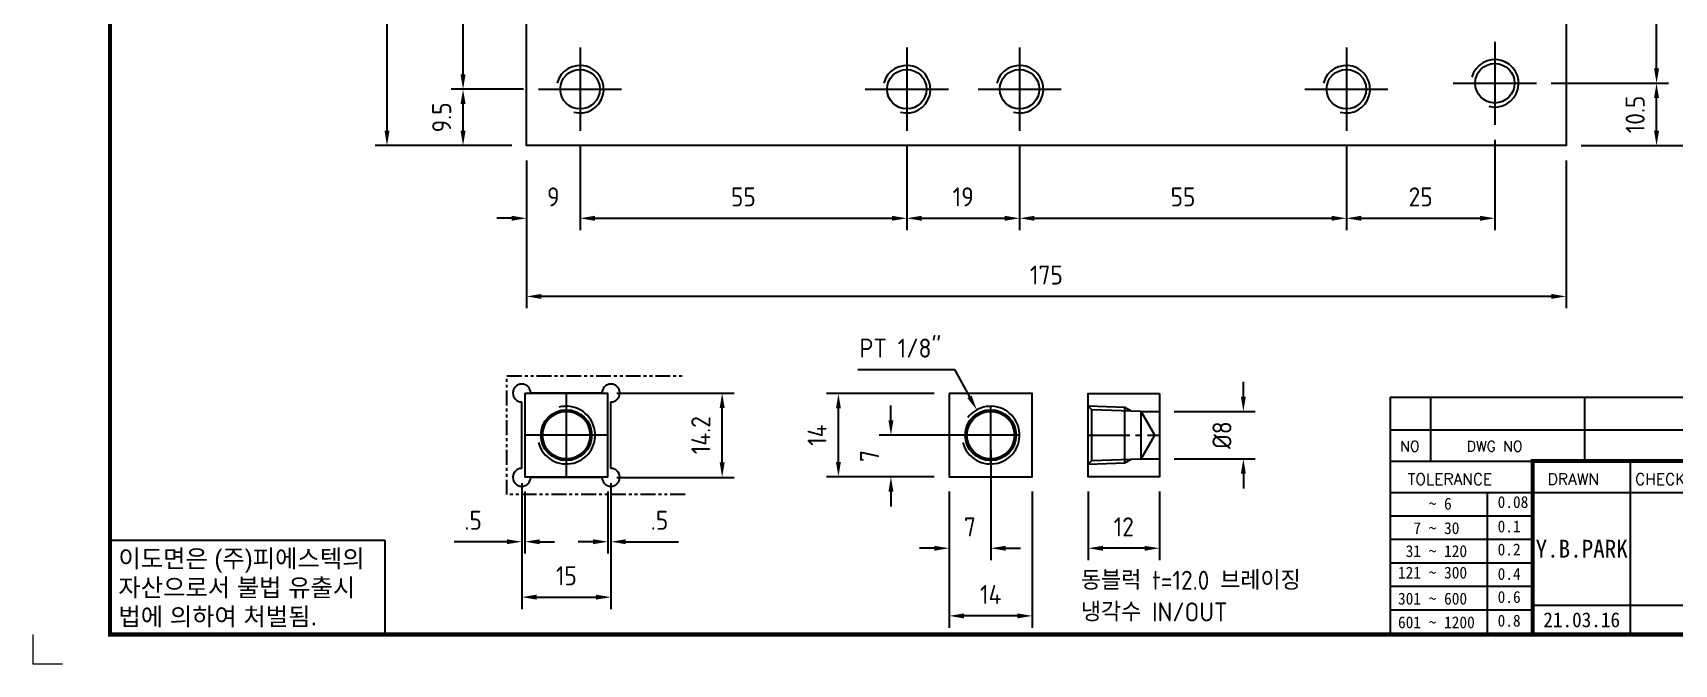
# Model space of a CAD drawing. Header units: millimetres. Extents: x -4251 to 2609, y -1673 to 4048.
# Drawn here: x -3794.2 to -3517.9, y -1277.8 to -1171.4 of the extents above; entities that cross this region are included whole.
import ezdxf
from ezdxf.enums import TextEntityAlignment as Align

# ---------------------------------------------------------------- set-up
doc = ezdxf.new("R2010")
doc.units = ezdxf.units.MM
for name, pattern in [('CENTER', [50.8, 31.75, -6.35, 6.35, -6.35]), ('CENTER1', [10, 7, -1, 1, -1]), ('HIDDENX2', [19.05, 12.7, -6.35]), ('PHANTOMX2', [5, 2.5, -0.5, 0.5, -0.5, 0.5, -0.5])]:
    doc.linetypes.add(name, pattern=pattern)
for name, color, linetype in [('CENTER', 1, 'CENTER'), ('FORMAT-1', 7, 'Continuous'), ('THIN', 3, 'Continuous')]:
    doc.layers.add(name, color=color, linetype=linetype)
doc.styles.add('h1', font='')
doc.styles.add('HAN', font='')
doc.styles.add('RC', font='simplex.shx')
doc.styles.add('RT', font='simplex.shx', dxfattribs={"oblique": 15})
doc.styles.get("Standard").update_dxf_attribs({"font": 'ISOCP.SHX', "bigfont": 'WHGTXT.SHX'})
doc.styles.get('h1').set_extended_font_data('New Gulim')
doc.styles.get('HAN').set_extended_font_data('GulimChe')
doc.dimstyles.new('PS-1', dxfattribs={"dimtxt": 3.2, "dimasz": 2.5, "dimexe": 2, "dimexo": 2.5, "dimgap": 2, "dimtad": 1, "dimtoh": 1, "dimrnd": 0.05, "dimzin": 12, "dimdsep": 46, "dimtxsty": 'Standard', "dimcen": 0, "dimclrt": 2, "dimazin": 3, "dimtfac": 1, "dimtofl": 0, "dimtmove": 0, "dimatfit": 3, "dimfxl": 0, "dimtolj": 1, "dimtzin": 0, "dimarcsym": 0})

# ---------------------------------------------------------------- blocks, each defined once
blk = doc.blocks.new('*D572')
at = {"color": 0, "linetype": 'ByBlock', "lineweight": -2}
for p, q in [((-3702.09, -1190.44), (-3702.09, -1204.67)), ((-3711.09, -1192.94), (-3711.09, -1204.67)), ((-3713.59, -1202.67), (-3716.09, -1202.67)), ((-3699.59, -1202.67), (-3697.09, -1202.67))]:
    blk.add_line(p, q, dxfattribs=at)
at = {"color": 0}
for points in [[(-3713.59, -1202.26), (-3713.59, -1203.09), (-3711.09, -1202.67)], [(-3699.59, -1202.26), (-3699.59, -1203.09), (-3702.09, -1202.67)]]:
    blk.add_solid(points, dxfattribs=at)
at = {"layer": 'DEFPOINTS', "color": 0}
for p in [(-3702.09, -1187.94, 0), (-3711.09, -1190.44, 0), (-3702.09, -1202.67)]:
    blk.add_point(p, dxfattribs=at)
at = {"color": 2, "insert": (-3706.59, -1199.07), "char_height": 3.2, "attachment_point": 5}
blk.add_mtext('\\A1;9', dxfattribs=at)
blk = doc.blocks.new('*D573')
at = {"color": 0, "linetype": 'ByBlock', "lineweight": -2}
for p, q in [((-3702.09, -1190.44), (-3702.09, -1204.67)), ((-3647.09, -1190.44), (-3647.09, -1204.67)), ((-3699.59, -1202.67), (-3649.59, -1202.67))]:
    blk.add_line(p, q, dxfattribs=at)
at = {"color": 0}
for points in [[(-3699.59, -1202.26), (-3699.59, -1203.09), (-3702.09, -1202.67)], [(-3649.59, -1202.26), (-3649.59, -1203.09), (-3647.09, -1202.67)]]:
    blk.add_solid(points, dxfattribs=at)
at = {"layer": 'DEFPOINTS', "color": 0}
for p in [(-3702.09, -1187.94, 0), (-3647.09, -1187.94, 0), (-3647.09, -1202.67)]:
    blk.add_point(p, dxfattribs=at)
at = {"color": 2, "insert": (-3674.59, -1199.07), "char_height": 3.2, "attachment_point": 5}
blk.add_mtext('\\A1;55', dxfattribs=at)
blk = doc.blocks.new('*D563')
at = {"color": 0, "linetype": 'ByBlock', "lineweight": -2}
for p, q in [((-3647.09, -1190.44), (-3647.09, -1204.67)), ((-3628.09, -1190.44), (-3628.09, -1204.67)), ((-3644.59, -1202.67), (-3630.59, -1202.67))]:
    blk.add_line(p, q, dxfattribs=at)
at = {"color": 0}
for points in [[(-3644.59, -1202.26), (-3644.59, -1203.09), (-3647.09, -1202.67)], [(-3630.59, -1202.26), (-3630.59, -1203.09), (-3628.09, -1202.67)]]:
    blk.add_solid(points, dxfattribs=at)
at = {"layer": 'DEFPOINTS', "color": 0}
for p in [(-3647.09, -1187.94, 0), (-3628.09, -1187.94, 0), (-3628.09, -1202.67)]:
    blk.add_point(p, dxfattribs=at)
at = {"color": 2, "insert": (-3637.59, -1199.07), "char_height": 3.2, "attachment_point": 5}
blk.add_mtext('\\A1;19', dxfattribs=at)
blk = doc.blocks.new('*D564')
at = {"color": 0, "linetype": 'ByBlock', "lineweight": -2}
for p, q in [((-3628.09, -1190.44), (-3628.09, -1204.67)), ((-3573.09, -1190.44), (-3573.09, -1204.67)), ((-3625.59, -1202.67), (-3575.59, -1202.67))]:
    blk.add_line(p, q, dxfattribs=at)
at = {"color": 0}
for points in [[(-3625.59, -1202.26), (-3625.59, -1203.09), (-3628.09, -1202.67)], [(-3575.59, -1202.26), (-3575.59, -1203.09), (-3573.09, -1202.67)]]:
    blk.add_solid(points, dxfattribs=at)
at = {"layer": 'DEFPOINTS', "color": 0}
for p in [(-3628.09, -1187.94, 0), (-3573.09, -1187.94, 0), (-3573.09, -1202.67)]:
    blk.add_point(p, dxfattribs=at)
at = {"color": 2, "insert": (-3600.59, -1199.07), "char_height": 3.2, "attachment_point": 5}
blk.add_mtext('\\A1;55', dxfattribs=at)
blk = doc.blocks.new('*D565')
at = {"color": 0, "linetype": 'ByBlock', "lineweight": -2}
for p, q in [((-3573.09, -1190.44), (-3573.09, -1204.67)), ((-3548.09, -1189.44), (-3548.09, -1204.67)), ((-3570.59, -1202.67), (-3550.59, -1202.67))]:
    blk.add_line(p, q, dxfattribs=at)
at = {"color": 0}
for points in [[(-3570.59, -1202.26), (-3570.59, -1203.09), (-3573.09, -1202.67)], [(-3550.59, -1202.26), (-3550.59, -1203.09), (-3548.09, -1202.67)]]:
    blk.add_solid(points, dxfattribs=at)
at = {"layer": 'DEFPOINTS', "color": 0}
for p in [(-3573.09, -1187.94, 0), (-3548.09, -1186.94, 0), (-3548.09, -1202.67)]:
    blk.add_point(p, dxfattribs=at)
at = {"color": 2, "insert": (-3560.59, -1199.07), "char_height": 3.2, "attachment_point": 5}
blk.add_mtext('\\A1;25', dxfattribs=at)
blk = doc.blocks.new('*D566')
at = {"color": 0, "linetype": 'ByBlock', "lineweight": -2}
for p, q in [((-3711.59, -1180.94), (-3723.78, -1180.94)), ((-3721.78, -1187.94), (-3721.78, -1183.44)), ((-3713.59, -1190.44), (-3723.78, -1190.44))]:
    blk.add_line(p, q, dxfattribs=at)
at = {"color": 0}
for points in [[(-3722.2, -1183.44), (-3721.36, -1183.44), (-3721.78, -1180.94)], [(-3722.2, -1187.94), (-3721.36, -1187.94), (-3721.78, -1190.44)]]:
    blk.add_solid(points, dxfattribs=at)
at = {"layer": 'DEFPOINTS', "color": 0}
for p in [(-3721.78, -1180.94), (-3709.09, -1180.94, 0), (-3711.09, -1190.44, 0)]:
    blk.add_point(p, dxfattribs=at)
at = {"color": 2, "insert": (-3725.38, -1185.69), "char_height": 3.2, "attachment_point": 5, "rotation": 90}
blk.add_mtext('\\A1;9.5', dxfattribs=at)
blk = doc.blocks.new('*D567')
at = {"color": 0, "linetype": 'ByBlock', "lineweight": -2}
for p, q in [((-3711.59, -1138.94), (-3723.78, -1138.94)), ((-3721.78, -1178.44), (-3721.78, -1141.44)), ((-3711.59, -1180.94), (-3723.78, -1180.94))]:
    blk.add_line(p, q, dxfattribs=at)
at = {"color": 0}
for points in [[(-3722.2, -1141.44), (-3721.36, -1141.44), (-3721.78, -1138.94)], [(-3722.2, -1178.44), (-3721.36, -1178.44), (-3721.78, -1180.94)]]:
    blk.add_solid(points, dxfattribs=at)
at = {"layer": 'DEFPOINTS', "color": 0}
for p in [(-3721.78, -1138.94), (-3709.09, -1138.94, 0), (-3709.09, -1180.94, 0)]:
    blk.add_point(p, dxfattribs=at)
at = {"color": 2, "insert": (-3725.38, -1159.94), "char_height": 3.2, "attachment_point": 5, "rotation": 90}
blk.add_mtext('\\A1;42', dxfattribs=at)
blk = doc.blocks.new('*D570')
at = {"color": 0, "linetype": 'ByBlock', "lineweight": -2}
for p, q in [((-3711.09, -1192.94), (-3711.09, -1217.83)), ((-3536.09, -1192.94), (-3536.09, -1217.83)), ((-3538.59, -1215.83), (-3708.59, -1215.83))]:
    blk.add_line(p, q, dxfattribs=at)
at = {"color": 0}
for points in [[(-3708.59, -1215.42), (-3708.59, -1216.25), (-3711.09, -1215.83)], [(-3538.59, -1215.42), (-3538.59, -1216.25), (-3536.09, -1215.83)]]:
    blk.add_solid(points, dxfattribs=at)
at = {"layer": 'DEFPOINTS', "color": 0}
for p in [(-3711.09, -1190.44, 0), (-3536.09, -1190.44, 0), (-3711.09, -1215.83)]:
    blk.add_point(p, dxfattribs=at)
at = {"color": 2, "insert": (-3623.59, -1212.23), "char_height": 3.2, "attachment_point": 5}
blk.add_mtext('\\A1;175', dxfattribs=at)
blk = doc.blocks.new('*D571')
at = {"color": 0, "linetype": 'ByBlock', "lineweight": -2}
for p, q in [((-3713.59, -1069.44), (-3736.58, -1069.44)), ((-3734.58, -1187.94), (-3734.58, -1071.94)), ((-3713.59, -1190.44), (-3736.58, -1190.44))]:
    blk.add_line(p, q, dxfattribs=at)
at = {"color": 0}
for points in [[(-3735, -1071.94), (-3734.16, -1071.94), (-3734.58, -1069.44)], [(-3735, -1187.94), (-3734.16, -1187.94), (-3734.58, -1190.44)]]:
    blk.add_solid(points, dxfattribs=at)
at = {"layer": 'DEFPOINTS', "color": 0}
for p in [(-3734.58, -1069.44), (-3711.09, -1069.44, 0), (-3711.09, -1190.44, 0)]:
    blk.add_point(p, dxfattribs=at)
at = {"color": 2, "insert": (-3738.18, -1129.94), "char_height": 3.2, "attachment_point": 5, "rotation": 90}
blk.add_mtext('\\A1;121', dxfattribs=at)
blk = doc.blocks.new('*D575')
at = {"color": 0, "linetype": 'ByBlock', "lineweight": -2}
for p, q in [((-3538.59, -1179.94), (-3518.88, -1179.94)), ((-3520.88, -1187.94), (-3520.88, -1182.44)), ((-3533.59, -1190.44), (-3518.88, -1190.44))]:
    blk.add_line(p, q, dxfattribs=at)
at = {"color": 0}
for points in [[(-3521.3, -1182.44), (-3520.46, -1182.44), (-3520.88, -1179.94)], [(-3521.3, -1187.94), (-3520.46, -1187.94), (-3520.88, -1190.44)]]:
    blk.add_solid(points, dxfattribs=at)
at = {"layer": 'DEFPOINTS', "color": 0}
for p in [(-3541.09, -1179.94, 0), (-3520.88, -1179.94), (-3536.09, -1190.44, 0)]:
    blk.add_point(p, dxfattribs=at)
at = {"color": 2, "insert": (-3524.48, -1185.19), "char_height": 3.2, "attachment_point": 5, "rotation": 90}
blk.add_mtext('\\A1;10.5', dxfattribs=at)
blk = doc.blocks.new('*D576')
at = {"color": 0, "linetype": 'ByBlock', "lineweight": -2}
for p, q in [((-3538.59, -1129.94), (-3518.88, -1129.94)), ((-3520.88, -1177.44), (-3520.88, -1132.44)), ((-3538.59, -1179.94), (-3518.88, -1179.94))]:
    blk.add_line(p, q, dxfattribs=at)
at = {"color": 0}
for points in [[(-3521.3, -1132.44), (-3520.46, -1132.44), (-3520.88, -1129.94)], [(-3521.3, -1177.44), (-3520.46, -1177.44), (-3520.88, -1179.94)]]:
    blk.add_solid(points, dxfattribs=at)
at = {"layer": 'DEFPOINTS', "color": 0}
for p in [(-3541.09, -1129.94, 0), (-3520.88, -1129.94), (-3541.09, -1179.94, 0)]:
    blk.add_point(p, dxfattribs=at)
at = {"color": 2, "insert": (-3524.48, -1154.94), "char_height": 3.2, "attachment_point": 5, "rotation": 90}
blk.add_mtext('\\A1;50', dxfattribs=at)
blk = doc.blocks.new('*D578')
at = {"color": 0, "linetype": 'ByBlock', "lineweight": -2}
for p, q in [((-3533.59, -1159.94), (-3505.68, -1159.94)), ((-3507.68, -1187.94), (-3507.68, -1162.44)), ((-3533.59, -1190.44), (-3505.68, -1190.44))]:
    blk.add_line(p, q, dxfattribs=at)
at = {"color": 0}
for points in [[(-3508.1, -1162.44), (-3507.27, -1162.44), (-3507.68, -1159.94)], [(-3508.1, -1187.94), (-3507.27, -1187.94), (-3507.68, -1190.44)]]:
    blk.add_solid(points, dxfattribs=at)
at = {"layer": 'DEFPOINTS', "color": 0}
for p in [(-3536.09, -1159.94, 0), (-3507.68, -1159.94), (-3536.09, -1190.44, 0)]:
    blk.add_point(p, dxfattribs=at)
at = {"color": 2, "insert": (-3511.28, -1175.19), "char_height": 3.2, "attachment_point": 5, "rotation": 90}
blk.add_mtext('\\A1;30.5', dxfattribs=at)
blk = doc.blocks.new('A$C421973F8')
at = {"color": 1}
blk.add_lwpolyline([(-7, 7), (-7, -7), (7, -7), (7, 7)], close=True, dxfattribs=at)
blk.add_circle((0, 0), 4.28)
blk.add_circle((0, 0), 4, dxfattribs=at)
at = {"layer": 'CENTER'}
for p, q in [((0, -4.86), (0, 4.86)), ((4.86, 0), (-4.86, 0))]:
    blk.add_line(p, q, dxfattribs=at)
at = {"layer": 'THIN'}
blk.add_arc((0, 0), 4.86, 195, 105, dxfattribs=at)
blk = doc.blocks.new('*D587')
at = {"color": 0, "linetype": 'ByBlock', "lineweight": -2}
for p, q in [((-3632.96, -1241.7), (-3632.96, -1260.24)), ((-3639.96, -1248.7), (-3639.96, -1260.24)), ((-3642.46, -1258.24), (-3644.96, -1258.24)), ((-3630.46, -1258.24), (-3627.96, -1258.24))]:
    blk.add_line(p, q, dxfattribs=at)
at = {"color": 0}
for points in [[(-3642.46, -1257.83), (-3642.46, -1258.66), (-3639.96, -1258.24)], [(-3630.46, -1257.83), (-3630.46, -1258.66), (-3632.96, -1258.24)]]:
    blk.add_solid(points, dxfattribs=at)
at = {"layer": 'DEFPOINTS', "color": 0}
for p in [(-3632.96, -1239.2, 0), (-3639.96, -1246.2, 0), (-3632.96, -1258.24)]:
    blk.add_point(p, dxfattribs=at)
at = {"color": 2, "insert": (-3636.46, -1254.64), "char_height": 3.2, "attachment_point": 5}
blk.add_mtext('\\A1;7', dxfattribs=at)
blk = doc.blocks.new('*D588')
at = {"color": 0, "linetype": 'ByBlock', "lineweight": -2}
for p, q in [((-3639.96, -1248.7), (-3639.96, -1271.63)), ((-3625.96, -1248.7), (-3625.96, -1271.63)), ((-3628.46, -1269.63), (-3637.46, -1269.63))]:
    blk.add_line(p, q, dxfattribs=at)
at = {"color": 0}
for points in [[(-3637.46, -1269.22), (-3637.46, -1270.05), (-3639.96, -1269.63)], [(-3628.46, -1269.22), (-3628.46, -1270.05), (-3625.96, -1269.63)]]:
    blk.add_solid(points, dxfattribs=at)
at = {"layer": 'DEFPOINTS', "color": 0}
for p in [(-3639.96, -1246.2, 0), (-3625.96, -1246.2, 0), (-3639.96, -1269.63)]:
    blk.add_point(p, dxfattribs=at)
at = {"color": 2, "insert": (-3632.96, -1266.03), "char_height": 3.2, "attachment_point": 5}
blk.add_mtext('\\A1;14', dxfattribs=at)
blk = doc.blocks.new('*D586')
at = {"color": 0, "linetype": 'ByBlock', "lineweight": -2}
for p, q in [((-3649.76, -1236.7), (-3649.76, -1234.2)), ((-3635.46, -1239.2), (-3651.76, -1239.2)), ((-3642.46, -1246.2), (-3651.76, -1246.2)), ((-3649.76, -1248.7), (-3649.76, -1251.2))]:
    blk.add_line(p, q, dxfattribs=at)
at = {"color": 0}
for points in [[(-3650.17, -1236.7), (-3649.34, -1236.7), (-3649.76, -1239.2)], [(-3650.17, -1248.7), (-3649.34, -1248.7), (-3649.76, -1246.2)]]:
    blk.add_solid(points, dxfattribs=at)
at = {"layer": 'DEFPOINTS', "color": 0}
for p in [(-3649.76, -1239.2), (-3632.96, -1239.2, 0), (-3639.96, -1246.2, 0)]:
    blk.add_point(p, dxfattribs=at)
at = {"color": 2, "insert": (-3653.36, -1242.7), "char_height": 3.2, "attachment_point": 5, "rotation": 90}
blk.add_mtext('\\A1;7', dxfattribs=at)
blk = doc.blocks.new('*D589')
at = {"color": 0, "linetype": 'ByBlock', "lineweight": -2}
for p, q in [((-3642.46, -1232.2), (-3660.59, -1232.2)), ((-3658.59, -1243.7), (-3658.59, -1234.7)), ((-3642.46, -1246.2), (-3660.59, -1246.2))]:
    blk.add_line(p, q, dxfattribs=at)
at = {"color": 0}
for points in [[(-3659.01, -1234.7), (-3658.18, -1234.7), (-3658.59, -1232.2)], [(-3659.01, -1243.7), (-3658.18, -1243.7), (-3658.59, -1246.2)]]:
    blk.add_solid(points, dxfattribs=at)
at = {"layer": 'DEFPOINTS', "color": 0}
for p in [(-3658.59, -1232.2), (-3639.96, -1232.2, 0), (-3639.96, -1246.2, 0)]:
    blk.add_point(p, dxfattribs=at)
at = {"color": 2, "insert": (-3662.19, -1239.2), "char_height": 3.2, "attachment_point": 5, "rotation": 90}
blk.add_mtext('\\A1;14', dxfattribs=at)
blk = doc.blocks.new('*D590')
at = {"color": 0, "linetype": 'ByBlock', "lineweight": -2}
for p, q in [((-3655.3, -1228.14), (-3639.07, -1228.14)), ((-3639.07, -1228.14), (-3636.52, -1232.75))]:
    blk.add_line(p, q, dxfattribs=at)
blk.add_arc((-3632.96, -1239.2), 4.86, 105, 142.4959, dxfattribs=at)
at = {"color": 0}
blk.add_solid([(-3636.16, -1232.55), (-3636.89, -1232.95), (-3635.31, -1234.94)], dxfattribs=at)
at = {"layer": 'DEFPOINTS', "color": 0}
for p in [(-3635.31, -1234.94, 0), (-3630.61, -1243.45, 0)]:
    blk.add_point(p, dxfattribs=at)
at = {"color": 2, "insert": (-3648.18, -1224.54), "char_height": 3.2, "attachment_point": 5}
blk.add_mtext('\\A1;PT {\\H1x;1/8}"', dxfattribs=at)
blk = doc.blocks.new('*D591')
at = {"color": 0, "linetype": 'ByBlock', "lineweight": -2}
for p, q in [((-3590.43, -1232.69), (-3590.43, -1230.19)), ((-3602.06, -1235.19), (-3588.43, -1235.19)), ((-3602.06, -1243.19), (-3588.43, -1243.19)), ((-3590.43, -1245.69), (-3590.43, -1248.19))]:
    blk.add_line(p, q, dxfattribs=at)
at = {"color": 0}
for points in [[(-3590.85, -1232.69), (-3590.01, -1232.69), (-3590.43, -1235.19)], [(-3590.85, -1245.69), (-3590.01, -1245.69), (-3590.43, -1243.19)]]:
    blk.add_solid(points, dxfattribs=at)
at = {"layer": 'DEFPOINTS', "color": 0}
for p in [(-3604.56, -1235.19, 0), (-3590.43, -1235.19), (-3604.56, -1243.19, 0)]:
    blk.add_point(p, dxfattribs=at)
at = {"color": 2, "insert": (-3594.03, -1239.19), "char_height": 3.2, "attachment_point": 5, "rotation": 90}
blk.add_mtext('\\A1;%%C8', dxfattribs=at)
blk = doc.blocks.new('*D592')
at = {"color": 0, "linetype": 'ByBlock', "lineweight": -2}
for p, q in [((-3616.56, -1248.69), (-3616.56, -1260.24)), ((-3604.56, -1248.69), (-3604.56, -1260.24)), ((-3607.06, -1258.24), (-3614.06, -1258.24))]:
    blk.add_line(p, q, dxfattribs=at)
at = {"color": 0}
for points in [[(-3614.06, -1257.83), (-3614.06, -1258.66), (-3616.56, -1258.24)], [(-3607.06, -1257.83), (-3607.06, -1258.66), (-3604.56, -1258.24)]]:
    blk.add_solid(points, dxfattribs=at)
at = {"layer": 'DEFPOINTS', "color": 0}
for p in [(-3616.56, -1246.19, 0), (-3604.56, -1246.19, 0), (-3616.56, -1258.24)]:
    blk.add_point(p, dxfattribs=at)
at = {"color": 2, "insert": (-3610.56, -1254.64), "char_height": 3.2, "attachment_point": 5}
blk.add_mtext('\\A1;12', dxfattribs=at)
blk = doc.blocks.new('*D593')
at = {"color": 0, "linetype": 'ByBlock', "lineweight": -2}
for p, q in [((-3711.89, -1247.3), (-3711.89, -1268.48)), ((-3696.89, -1247.3), (-3696.89, -1268.48)), ((-3709.39, -1266.48), (-3699.39, -1266.48))]:
    blk.add_line(p, q, dxfattribs=at)
at = {"color": 0}
for points in [[(-3709.39, -1266.06), (-3709.39, -1266.89), (-3711.89, -1266.48)], [(-3699.39, -1266.06), (-3699.39, -1266.89), (-3696.89, -1266.48)]]:
    blk.add_solid(points, dxfattribs=at)
at = {"layer": 'DEFPOINTS', "color": 0}
for p in [(-3711.89, -1244.8, 0), (-3696.89, -1244.8, 0), (-3696.89, -1266.48)]:
    blk.add_point(p, dxfattribs=at)
at = {"color": 2, "insert": (-3704.39, -1262.88), "char_height": 3.2, "attachment_point": 5}
blk.add_mtext('\\A1;15', dxfattribs=at)
blk = doc.blocks.new('*D594')
at = {"color": 0, "linetype": 'ByBlock', "lineweight": -2}
for p, q in [((-3695.89, -1232.1), (-3676.16, -1232.1)), ((-3678.16, -1243.8), (-3678.16, -1234.6)), ((-3695.89, -1246.3), (-3676.16, -1246.3))]:
    blk.add_line(p, q, dxfattribs=at)
at = {"color": 0}
for points in [[(-3678.58, -1234.6), (-3677.75, -1234.6), (-3678.16, -1232.1)], [(-3678.58, -1243.8), (-3677.75, -1243.8), (-3678.16, -1246.3)]]:
    blk.add_solid(points, dxfattribs=at)
at = {"layer": 'DEFPOINTS', "color": 0}
for p in [(-3698.39, -1232.1, 0), (-3678.16, -1232.1), (-3698.39, -1246.3, 0)]:
    blk.add_point(p, dxfattribs=at)
at = {"color": 2, "insert": (-3681.76, -1239.2), "char_height": 3.2, "attachment_point": 5, "rotation": 90}
blk.add_mtext('\\A1;14.2', dxfattribs=at)
blk = doc.blocks.new('*D595')
at = {"color": 0, "linetype": 'ByBlock', "lineweight": -2}
for p, q in [((-3697.39, -1248.7), (-3697.39, -1259.14)), ((-3696.89, -1247.3), (-3696.89, -1259.14)), ((-3699.89, -1257.14), (-3702.39, -1257.14)), ((-3694.39, -1257.14), (-3685.52, -1257.14))]:
    blk.add_line(p, q, dxfattribs=at)
at = {"color": 0}
for points in [[(-3699.89, -1256.73), (-3699.89, -1257.56), (-3697.39, -1257.14)], [(-3694.39, -1256.73), (-3694.39, -1257.56), (-3696.89, -1257.14)]]:
    blk.add_solid(points, dxfattribs=at)
at = {"layer": 'DEFPOINTS', "color": 0}
for p in [(-3696.89, -1244.8, 0), (-3697.39, -1246.2, 0), (-3696.89, -1257.14)]:
    blk.add_point(p, dxfattribs=at)
at = {"color": 2, "insert": (-3688.71, -1253.54), "char_height": 3.2, "attachment_point": 5}
blk.add_mtext('\\A1;.5', dxfattribs=at)
blk = doc.blocks.new('*D596')
at = {"color": 0, "linetype": 'ByBlock', "lineweight": -2}
for p, q in [((-3711.89, -1247.3), (-3711.89, -1259.14)), ((-3711.39, -1248.7), (-3711.39, -1259.14)), ((-3714.39, -1257.14), (-3723.27, -1257.14)), ((-3708.89, -1257.14), (-3706.39, -1257.14))]:
    blk.add_line(p, q, dxfattribs=at)
at = {"color": 0}
for points in [[(-3714.39, -1256.73), (-3714.39, -1257.56), (-3711.89, -1257.14)], [(-3708.89, -1256.73), (-3708.89, -1257.56), (-3711.39, -1257.14)]]:
    blk.add_solid(points, dxfattribs=at)
at = {"layer": 'DEFPOINTS', "color": 0}
for p in [(-3711.89, -1244.8, 0), (-3711.39, -1246.2, 0), (-3711.39, -1257.14)]:
    blk.add_point(p, dxfattribs=at)
at = {"color": 2, "insert": (-3720.08, -1253.54), "char_height": 3.2, "attachment_point": 5}
blk.add_mtext('\\A1;.5', dxfattribs=at)
blk = doc.blocks.new('no3')
at = {"color": 180}
for p, q in [((0, 5.5), (0, 0)), ((0, 5.5), (186, 5.5)), ((6.79, 5.5), (6.79, 0)), ((32.74, 0.11), (32.74, 5.5)), ((98.4, 5.5), (98.4, 0)), ((127.61, 5.5), (127.61, 0)), ((134.43, 5.5), (134.43, 0)), ((155.98, 5.5), (155.98, 0))]:
    blk.add_line(p, q, dxfattribs=at)
at = {"color": 2, "style": 'RT', "oblique": 15}
blk.add_attdef('NO', text='', height=1.74, dxfattribs=at).set_placement((3.38, 2.51), align=Align.MIDDLE_CENTER)
at = {"color": 2, "style": 'HAN'}
for tag, p in [('PART-NO', (19.76, 2.75)), ('MATERIAL', (111.38, 2.75)), ("Q'TY", (131.02, 2.75)), ('COLOR/FINISH', (145.2, 2.75)), ('REMARK', (170.76, 2.75))]:
    blk.add_attdef(tag, text='', height=2.9, dxfattribs=at).set_placement(p, align=Align.MIDDLE_CENTER)
blk.add_attdef('DESCRIPTION', text='', height=2.9, dxfattribs=at).set_placement((34.51, 2.75), align=Align.MIDDLE_LEFT)
blk = doc.blocks.new('t3')
for p, q in [((0, 15.88), (46.25, 15.88)), ((0, 15.88), (0, 0)), ((46.25, 15.88), (46.25, 0)), ((0, 0), (46.25, 0))]:
    blk.add_line(p, q)
at = {"color": 1, "style": 'h1'}
for s, p in [('이도면은 (주)피에스텍의', (1.4, 11.29)), ('자산으로서 불법 유출시', (1.4, 6.41)), ('법에 의하여 처벌됨.', (1.4, 1.52))]:
    blk.add_text(s, height=3, dxfattribs=at).set_placement(p)
blk = doc.blocks.new('format-3')
at = {"color": 180}
for p, q in [((228.5, 39.49), (228.5, 5)), ((228.5, 39.49), (414.5, 39.49)), ((235.29, 39.49), (235.29, 34.21)), ((261.24, 34.21), (261.24, 39.49)), ((228.5, 34.21), (252.48, 34.21)), ((268.96, 5), (268.96, 34.21)), ((228.5, 28.93), (252.48, 28.93)), ((244.89, 5.23), (244.89, 28.93)), ((252.48, 28.93), (414.5, 28.93)), ((228.5, 24.98), (252.48, 24.98)), ((228.5, 21.03), (252.48, 21.03)), ((228.5, 17.08), (252.48, 17.08)), ((228.5, 13.13), (252.48, 13.13)), ((228.5, 9.18), (252.48, 9.18)), ((252.48, 9.95), (301.94, 9.95))]:
    blk.add_line(p, q, dxfattribs=at)
at = {"color": 3, "lineweight": 9}
for p in [(0, 5), (5, 0)]:
    blk.add_line(p, (0, 0), dxfattribs=at)
at = {"const_width": 0.7}
blk.add_lwpolyline([(252.48, 5), (252.48, 34.21), (414.5, 34.21)], dxfattribs=at)
at = {"layer": 'FORMAT-1', "const_width": 0.7}
blk.add_lwpolyline([(13, 5), (13, 286.3), (414.5, 286.3), (414.5, 5)], close=True, dxfattribs=at)
blk.add_blockref('t3', (13, 5))
at = {"color": 2}
for s, height, style, p in [('NO', 1.742, 'RC', (230.16, 35.83)), ('DWG NO', 1.742, 'RC', (241.36, 35.83)), (' TOLERANCE', 1.9, 'RC', (230.11, 30.22)), ('DRAWN', 1.9, 'RC', (255, 30.22)), ('CHECKED', 1.9, 'RC', (269.71, 30.22)), ('    ~ 6', 2, 'HAN', (229.8, 26.03)), ('0.08', 2, 'HAN', (246.57, 26.31)), ('  7 ~ 30', 2, 'HAN', (229.8, 21.91)), ('0.1', 2, 'HAN', (246.57, 22.2)), (' 31 ~ 120', 2, 'HAN', (229.8, 18.04)), ('0.2', 2, 'HAN', (246.57, 18.32)), ('121 ~ 300', 2, 'HAN', (229.8, 14.42)), ('0.4', 2, 'HAN', (246.57, 14.2)), ('301 ~ 600', 2, 'HAN', (229.8, 10.04)), ('0.6', 2, 'HAN', (246.57, 10.32)), ('0.8', 2, 'HAN', (246.57, 6.33)), ('601 ~ 1200', 2, 'HAN', (229.8, 6.05))]:
    blk.add_text(s, height=height, dxfattribs=dict(at, style=style)).set_placement(p)
at = {"style": 'HAN'}
for tag, height, p in [('MODEL-NAME', 3, (386.1, 31.53)), ('SCALE', 2.7, (320.81, 26.29)), ('PART-NAME', 3, (386.1, 26.29)), ('DWG-NO', 3, (386.1, 21.01)), ('DRA-BY', 3, (260.72, 19.44)), ('CH-BY', 3, (277.21, 19.44)), ('APP-BY', 3, (293.7, 19.44)), ('관련업체', 3, (333.52, 9.26)), ('DRA-DATE', 2.5, (260.72, 7.47)), ('CH-DATE', 2.5, (277.21, 7.47)), ('APP-DATE', 2.5, (293.7, 7.47))]:
    blk.add_attdef(tag, text='', height=height, dxfattribs=at).set_placement(p, align=Align.MIDDLE_CENTER)

msp = doc.modelspace()

# ---------------------------------------------------------------- linework, layer by layer
at = {"color": 6}
for p, q in [((-3710.3945, -1232.0957, 0), (-3698.3945, -1232.0957, 0)), ((-3711.8945, -1244.7957, 0), (-3711.8945, -1233.5957, 0))]:
    msp.add_line(p, q, dxfattribs=at)
at = {"color": 2, "linetype": 'HIDDENX2'}
for p, q in [((-3610.3637, -1243.8651, 0), (-3610.3637, -1234.5246, 0)), ((-3607.6424, -1243.1992, 0), (-3607.6424, -1235.1906, 0)), ((-3607.64, -1235.1949, 0), (-3604.5637, -1235.1949, 0)), ((-3607.64, -1243.1949, 0), (-3604.5637, -1243.1949, 0))]:
    msp.add_line(p, q, dxfattribs=at)
at = {"color": 1, "linetype": 'CENTER1'}
msp.add_line((-3616.5637, -1239.1949, 0), (-3604.5637, -1239.1949, 0), dxfattribs=at)
at = {"color": 6, "elevation": 0}
msp.add_lwpolyline([(-3711.0925, -1069.4422), (-3536.0925, -1069.4422), (-3536.0925, -1190.4422), (-3711.0925, -1190.4422)], close=True, dxfattribs=at)
at = {"color": 1, "linetype": 'PHANTOMX2', "elevation": 0}
msp.add_lwpolyline([(-3684.3945, -1249.1965), (-3714.3945, -1249.1965), (-3714.3945, -1229.1965), (-3684.3945, -1229.1965)], dxfattribs=at)
at = {"color": 1, "elevation": 0}
msp.add_lwpolyline([(-3604.5637, -1232.1949), (-3604.5637, -1246.1949), (-3616.5637, -1246.1949), (-3616.5637, -1232.1949)], close=True, dxfattribs=at)
at = {"color": 6, "elevation": 0}
msp.add_lwpolyline([(-3696.8945, -1244.7957), (-3696.8945, -1233.5957)], dxfattribs=at)
at = {"color": 2, "linetype": 'HIDDENX2', "elevation": 0}
for points in [[(-3609.3001, -1235.1388), (-3610.3637, -1234.5246), (-3616.5637, -1234.3309)], [(-3616.5637, -1244.0589), (-3615.9642, -1243.4593), (-3615.9642, -1234.9305), (-3616.5637, -1234.3309)], [(-3615.9642, -1243.4593), (-3607.6424, -1243.1992), (-3605.3306, -1239.1949), (-3607.6424, -1235.1906), (-3615.9642, -1234.9305)], [(-3616.5637, -1244.0589), (-3610.3637, -1243.8651), (-3609.3001, -1243.251)]]:
    msp.add_lwpolyline(points, dxfattribs=at)
at = {"color": 6, "elevation": 0}
msp.add_lwpolyline([(-3711.8945, -1244.7957, 2.41421356), (-3710.3945, -1246.2957), (-3698.3945, -1246.2957, 2.41421356), (-3696.8945, -1244.7957)], format="xyb", dxfattribs=at)
at = {"ltscale": 10}
for centre in [(-3548.0925, -1179.9422, 0), (-3702.0925, -1180.9422, 0), (-3647.0925, -1180.9422, 0), (-3628.0925, -1180.9422, 0), (-3573.0925, -1180.9422, 0)]:
    msp.add_circle(centre, 3.3234, dxfattribs=at)
at = {"color": 6}
msp.add_circle((-3704.3945, -1239.1957, 0), 4, dxfattribs=at)
for centre, start, end in [((-3711.8945, -1232.0957, 0), 0, 270), ((-3696.8945, -1232.0957, 0), 270, 180)]:
    msp.add_arc(centre, 1.5, start, end, dxfattribs=at)
at = {"layer": 'CENTER', "ltscale": 10}
for p, q in [((-3702.0925, -1173.9422, 0), (-3702.0925, -1187.9422, 0)), ((-3647.0925, -1173.9422, 0), (-3647.0925, -1187.9422, 0)), ((-3628.0925, -1173.9422, 0), (-3628.0925, -1187.9422, 0)), ((-3573.0925, -1173.9422, 0), (-3573.0925, -1187.9422, 0)), ((-3548.0925, -1172.9422, 0), (-3548.0925, -1186.9422, 0)), ((-3709.0925, -1180.9422, 0), (-3695.0925, -1180.9422, 0)), ((-3654.0925, -1180.9422, 0), (-3640.0925, -1180.9422, 0)), ((-3635.0925, -1180.9422, 0), (-3621.0925, -1180.9422, 0)), ((-3580.0925, -1180.9422, 0), (-3566.0925, -1180.9422, 0)), ((-3555.0925, -1179.9422, 0), (-3541.0925, -1179.9422, 0))]:
    msp.add_line(p, q, dxfattribs=at)
at = {"layer": 'CENTER', "color": 1}
for p, q in [((-3704.3945, -1246.2957, 0), (-3704.3945, -1232.0957, 0)), ((-3697.2936, -1239.1965, 0), (-3711.4936, -1239.1965, 0))]:
    msp.add_line(p, q, dxfattribs=at)
at = {"layer": 'THIN', "ltscale": 10}
for centre in [(-3702.0925, -1180.9422, 0), (-3647.0925, -1180.9422, 0), (-3628.0925, -1180.9422, 0), (-3573.0925, -1180.9422, 0), (-3548.0925, -1179.9422, 0)]:
    msp.add_arc(centre, 4, 255, 165, dxfattribs=at)

# ---------------------------------------------------------------- block references
ref = msp.add_blockref('format-3', (-3794.2005, -1277.7657, 0))
ref.add_attrib('DRA-DATE', '21.03.16', dxfattribs={"height": 2.5, "style": 'HAN'}).set_placement((-3533.4805, -1270.2907, 0), align=Align.MIDDLE_CENTER)
ref.add_attrib('DRA-BY', 'Y.B.PARK', dxfattribs={"height": 3, "style": 'HAN'}).set_placement((-3533.4805, -1258.3236, 0), align=Align.MIDDLE_CENTER)
for name, p in [('A$C421973F8', (-3704.3945, -1239.1965, 0)), ('A$C421973F8', (-3632.9588, -1239.1957, 0)), ('no3', (-3565.7005, -1238.2715, 0))]:
    msp.add_blockref(name, p)

# ---------------------------------------------------------------- texts
at = {"color": 2, "insert": (-3617.7726, -1270.5699), "char_height": 3.2, "attachment_point": 7}
msp.add_mtext('동블럭 t=12.0 브레이징\\P냉각수 IN/OUT', dxfattribs=at)

# ---------------------------------------------------------------- dimensions: what is measured, and where the dimension line sits
for base, p1, p2, override, picture, middle in [((-3734.5802, -1069.4422), (-3711.0925, -1190.4422, 0), (-3711.0925, -1069.4422, 0), {"dimarcsym": 1}, '*D571', (-3738.1805, -1129.9422)), ((-3520.8813, -1129.9422), (-3541.0925, -1179.9422, 0), (-3541.0925, -1129.9422, 0), {"dimtmove": 1, "dimarcsym": 1}, '*D576', (-3524.4813, -1154.9422)), ((-3721.7793, -1138.9422), (-3709.0925, -1180.9422, 0), (-3709.0925, -1138.9422, 0), {"dimarcsym": 1}, '*D567', (-3725.3796, -1159.9422)), ((-3507.6823, -1159.9422), (-3536.0925, -1190.4422, 0), (-3536.0925, -1159.9422, 0), {"dimarcsym": 1}, '*D578', (-3511.2823, -1175.1922)), ((-3721.7793, -1180.9422), (-3711.0925, -1190.4422, 0), (-3709.0925, -1180.9422, 0), {"dimarcsym": 1}, '*D566', (-3725.3793, -1185.6922)), ((-3520.8813, -1179.9422), (-3536.0925, -1190.4422, 0), (-3541.0925, -1179.9422, 0), {"dimarcsym": 1}, '*D575', (-3524.4813, -1185.1922)), ((-3678.1627, -1232.0957), (-3698.3945, -1246.2957, 0), (-3698.3945, -1232.0957, 0), {"dimarcsym": 1}, '*D594', (-3681.763, -1239.1957)), ((-3658.592, -1232.1957), (-3639.9588, -1246.1957, 0), (-3639.9588, -1232.1957, 0), {"dimarcsym": 1}, '*D589', (-3662.192, -1239.1957)), ((-3649.755, -1239.1957), (-3639.9588, -1246.1957, 0), (-3632.9588, -1239.1957, 0), {"dimarcsym": 1}, '*D586', (-3653.355, -1242.6957))]:
    dim = msp.add_linear_dim(base=base, p1=p1, p2=p2, angle=90, dimstyle='PS-1', override=override)
    dim.commit()
    dim.dimension.update_dxf_attribs({"geometry": picture, "text_midpoint": middle})
for base, p1, p2, override, picture, middle in [((-3702.0925, -1202.6737), (-3711.0925, -1190.4422, 0), (-3702.0925, -1187.9422, 0), {"dimarcsym": 1}, '*D572', (-3706.5925, -1199.0737)), ((-3647.0925, -1202.6737), (-3702.0925, -1187.9422, 0), (-3647.0925, -1187.9422, 0), {"dimtmove": 1, "dimarcsym": 1}, '*D573', (-3674.5925, -1199.0737)), ((-3628.0925, -1202.6737), (-3647.0925, -1187.9422, 0), (-3628.0925, -1187.9422, 0), {"dimtmove": 1, "dimarcsym": 1}, '*D563', (-3637.5925, -1199.0737)), ((-3573.0925, -1202.6737), (-3628.0925, -1187.9422, 0), (-3573.0925, -1187.9422, 0), {"dimtmove": 1, "dimarcsym": 1}, '*D564', (-3600.5925, -1199.0737)), ((-3548.0925, -1202.6737), (-3573.0925, -1187.9422, 0), (-3548.0925, -1186.9422, 0), {"dimtmove": 1, "dimarcsym": 1}, '*D565', (-3560.5925, -1199.0734)), ((-3711.0925, -1215.8341), (-3536.0925, -1190.4422, 0), (-3711.0925, -1190.4422, 0), {"dimarcsym": 1}, '*D570', (-3623.5925, -1212.2341)), ((-3632.9588, -1258.2424), (-3639.9588, -1246.1957, 0), (-3632.9588, -1239.1957, 0), {"dimarcsym": 1}, '*D587', (-3636.4588, -1254.6424)), ((-3696.8945, -1257.1447), (-3697.3945, -1246.1965, 0), (-3696.8945, -1244.7957, 0), {"dimarcsym": 1}, '*D595', (-3688.7082, -1253.5447)), ((-3639.9588, -1269.6342), (-3625.9588, -1246.1957, 0), (-3639.9588, -1246.1957, 0), {"dimarcsym": 1}, '*D588', (-3632.9588, -1266.0342)), ((-3616.5637, -1258.2424), (-3604.5637, -1246.1949, 0), (-3616.5637, -1246.1949, 0), {"dimarcsym": 1}, '*D592', (-3610.5637, -1254.6421))]:
    dim = msp.add_linear_dim(base=base, p1=p1, p2=p2, dimstyle='PS-1', override=override)
    dim.commit()
    dim.dimension.update_dxf_attribs({"geometry": picture, "text_midpoint": middle})
dim = msp.add_diameter_dim_2p(p1=(-3630.6054, -1243.4525, 0), p2=(-3635.3122, -1234.939, 0), text='PT {\\H1x;1/8}"', dimstyle='PS-1', override={"dimarcsym": 1})
dim.commit()
dim.dimension.update_dxf_attribs({"geometry": '*D590', "text_midpoint": (-3648.182, -1228.1445, 0), "dimtype": 163})
dim = msp.add_linear_dim(base=(-3590.4294, -1235.1949), p1=(-3604.5637, -1243.1949, 0), p2=(-3604.5637, -1235.1949, 0), angle=90, text='%%C<>', dimstyle='PS-1', override={"dimarcsym": 1})
dim.commit()
dim.dimension.update_dxf_attribs({"geometry": '*D591', "text_midpoint": (-3590.4294, -1239.1949), "dimtype": 160})
for base, p2, picture, middle in [((-3711.3945, -1257.1447), (-3711.3945, -1246.1965, 0), '*D596', (-3720.0807, -1257.1447)), ((-3696.8945, -1266.4756), (-3696.8945, -1244.7957, 0), '*D593', (-3704.3945, -1266.4756))]:
    dim = msp.add_linear_dim(base=base, p1=(-3711.8945, -1244.7957, 0), p2=p2, dimstyle='PS-1', override={"dimarcsym": 1})
    dim.commit()
    dim.dimension.update_dxf_attribs({"geometry": picture, "text_midpoint": middle, "dimtype": 160})

doc.saveas('drawing.dxf')
